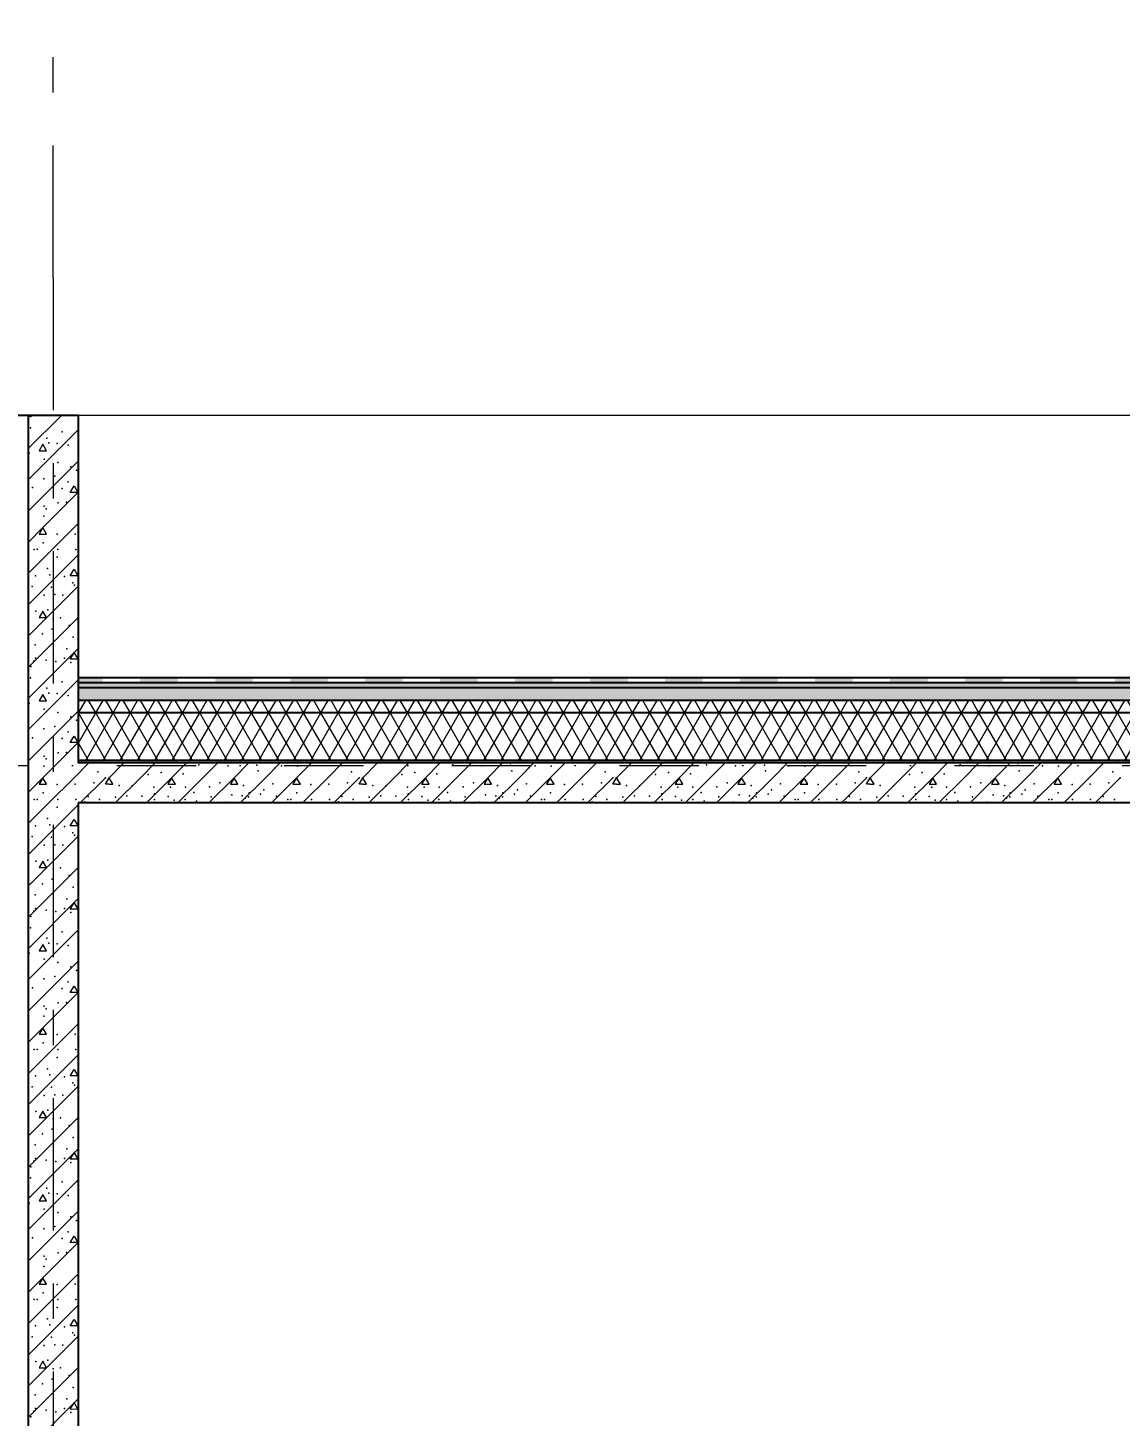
# Model space of a CAD drawing. Header units: millimetres. Extents: x 18162 to 7085488, y 72188 to 247925.
# Drawn here: x 3665227 to 3669598, y 141565 to 147118 of the extents above; entities that cross this region are included whole.
import ezdxf
from ezdxf.enums import TextEntityAlignment as Align

# ---------------------------------------------------------------- set-up
doc = ezdxf.new("R2010")
doc.units = ezdxf.units.MM
doc.header["$MEASUREMENT"] = 0
doc.linetypes.add('Dot & Dashed', pattern=[670.277762, 317.5, -176.388889, 0, -176.388874])
doc.linetypes.add('Double Dashed', pattern=[1093.611073, 529.166651, -211.666656, 141.111112, -211.666656])
doc.layers.add('Structural - Bearing', color=7, linetype='Continuous')
doc.layers.add('Structural - Grid', color=7, linetype='Continuous')
doc.styles.add('GENERATED_STYLE_3', font='', dxfattribs={"width": 0.8})
doc.styles.get('GENERATED_STYLE_3').set_extended_font_data('ISOCPEUR MON')
doc.dimstyles.new('GENERATED_STYLE__7', dxfattribs={"dimtxt": 220.000005, "dimasz": 114, "dimexe": 0.18, "dimexo": 342.629951, "dimgap": 0, "dimtad": 1, "dimdec": 0, "dimzin": 0, "dimdsep": 46, "dimtxsty": 'GENERATED_STYLE_3', "dimblk": 'ARROWHEAD_2', "dimblk1": 'ARROWHEAD_2', "dimblk2": 'ARROWHEAD_2', "dimcen": 0.09, "dimclrd": 13, "dimclre": 13, "dimclrt": 13, "dimadec": 0, "dimazin": 0, "dimtfac": 1, "dimtdec": 4, "dimtmove": 0, "dimatfit": 3, "dimfxl": 1, "dimtolj": 1, "dimtzin": 0, "dimarcsym": 0})
pattern_1 = [(0, (3761974.7, 95118), (0, 779.423), [48.75, -401.25]), (0, (3762199.7, 95507.7), (0, 779.423), [48.75, -401.25]), (60, (3761974.7, 95118), (-675, 389.7114), [48.75, -401.25]), (60, (3762424.7, 95118), (-675, 389.7114), [48.75, -401.25]), (120, (3762023.5, 95118), (675, 389.7114), [48.75, -401.25]), (120, (3762473.5, 95118), (675, 389.7114), [48.75, -401.25]), (0, (3761974.73, 95193), (0, 150), [0, -150, 0, -225]), (45, (3762049.73, 95193), (-106.06602, 106.06602), [0, -112.5, 0, -187.5])]
pattern_2 = [(60, (3761974.73, 95118.007), (-51.961524, 30), []), (120, (3761974.73, 95118.007), (51.961524, 30), [])]

# ---------------------------------------------------------------- blocks, each defined once
blk = doc.blocks.new('*X956', base_point=(3761974.7, 95118))
at = {"layer": 'Structural - Bearing', "color": 7, "linetype": 'Continuous', "lineweight": 9}
for p, q in [((3665229.1, 143935.1), (3665312, 144018)), ((3665229.1, 143810.1), (3665429.1, 144010.1)), ((3665397.6, 143926.1), (3665412.8, 143952.1)), ((3665412.8, 143952.1), (3665427.7, 143926.1)), ((3665229.1, 143685.1), (3665429.1, 143885.1)), ((3665427.7, 143926.1), (3665397.6, 143926.1)), ((3665287.8, 143785.5), (3665272.9, 143759.4)), ((3665302.9, 143759.5), (3665287.8, 143785.5)), ((3665229.1, 143560.1), (3665429.1, 143760.1)), ((3665272.9, 143759.4), (3665302.9, 143759.5)), ((3665229.1, 143435.1), (3665429.1, 143635.1)), ((3665397.6, 143592.8), (3665412.8, 143618.8)), ((3665412.8, 143618.8), (3665427.7, 143592.8)), ((3665427.7, 143592.8), (3665397.6, 143592.8)), ((3665229.1, 143310.1), (3665429.1, 143510.1)), ((3665287.8, 143452.1), (3665272.9, 143426.1)), ((3665302.9, 143426.1), (3665287.8, 143452.1)), ((3665229.1, 143185.1), (3665429.1, 143385.1)), ((3665272.9, 143426.1), (3665302.9, 143426.1)), ((3665397.6, 143259.5), (3665412.8, 143285.5)), ((3665412.8, 143285.5), (3665427.7, 143259.4)), ((3665287.8, 143118.8), (3665429.1, 143260.1)), ((3665427.7, 143259.4), (3665397.6, 143259.5)), ((3665229.1, 142935.1), (3665412.8, 143118.8)), ((3665229.1, 143060.1), (3665287.8, 143118.8)), ((3665287.8, 143118.8), (3665272.9, 143092.8)), ((3665302.9, 143092.8), (3665287.8, 143118.8)), ((3665412.8, 143118.8), (3665429.1, 143135.1)), ((3665272.9, 143092.8), (3665302.9, 143092.8)), ((3665229.1, 142810.1), (3665429.1, 143010.1)), ((3665397.6, 142926.1), (3665412.8, 142952.1)), ((3665412.8, 142952.1), (3665427.7, 142926.1)), ((3665229.1, 142685.1), (3665429.1, 142885.1)), ((3665427.7, 142926.1), (3665397.6, 142926.1)), ((3665287.8, 142785.5), (3665272.9, 142759.4)), ((3665302.9, 142759.5), (3665287.8, 142785.5)), ((3665229.1, 142560.1), (3665429.1, 142760.1)), ((3665272.9, 142759.4), (3665302.9, 142759.5)), ((3665229.1, 142435.1), (3665429.1, 142635.1)), ((3665397.6, 142592.8), (3665412.8, 142618.8)), ((3665412.8, 142618.8), (3665427.7, 142592.8)), ((3665427.7, 142592.8), (3665397.6, 142592.8)), ((3665229.1, 142310.1), (3665429.1, 142510.1)), ((3665287.8, 142452.1), (3665272.9, 142426.1)), ((3665302.9, 142426.1), (3665287.8, 142452.1)), ((3665229.1, 142185.1), (3665429.1, 142385.1)), ((3665272.9, 142426.1), (3665302.9, 142426.1)), ((3665397.6, 142259.5), (3665412.8, 142285.5)), ((3665412.8, 142285.5), (3665427.7, 142259.4)), ((3665287.8, 142118.8), (3665429.1, 142260.1)), ((3665427.7, 142259.4), (3665397.6, 142259.5)), ((3665229.1, 141935), (3665412.8, 142118.8)), ((3665229.1, 142060), (3665287.8, 142118.8)), ((3665287.8, 142118.8), (3665272.9, 142092.7)), ((3665302.9, 142092.8), (3665287.8, 142118.8)), ((3665412.8, 142118.8), (3665429.1, 142135.1)), ((3665272.9, 142092.7), (3665302.9, 142092.8)), ((3665229.1, 141810), (3665429.1, 142010)), ((3665397.6, 141926.1), (3665412.8, 141952.1)), ((3665412.8, 141952.1), (3665427.7, 141926.1)), ((3665229.1, 141685), (3665429.1, 141885)), ((3665427.7, 141926.1), (3665397.6, 141926.1)), ((3665287.8, 141785.4), (3665272.9, 141759.4)), ((3665302.9, 141759.4), (3665287.8, 141785.4)), ((3665229.1, 141560), (3665429.1, 141760)), ((3665272.9, 141759.4), (3665302.9, 141759.4)), ((3665229.1, 141435), (3665429.1, 141635)), ((3665397.6, 141592.8), (3665412.8, 141618.8)), ((3665412.8, 141618.8), (3665427.7, 141592.7)), ((3665427.7, 141592.7), (3665397.6, 141592.8)), ((3665229.1, 141310), (3665429.1, 141510)), ((3665287.8, 141452.1), (3665272.9, 141426.1)), ((3665302.9, 141426.1), (3665287.8, 141452.1)), ((3665229.1, 141185), (3665429.1, 141385)), ((3665272.9, 141426.1), (3665302.9, 141426.1)), ((3665397.6, 141259.4), (3665412.8, 141285.4)), ((3665412.8, 141285.4), (3665427.7, 141259.4)), ((3665287.8, 141118.8), (3665429.1, 141260)), ((3665427.7, 141259.4), (3665397.6, 141259.4)), ((3665229.1, 140935), (3665412.8, 141118.7)), ((3665229.1, 141060), (3665287.8, 141118.7)), ((3665287.8, 141118.8), (3665272.9, 141092.7)), ((3665302.9, 141092.8), (3665287.8, 141118.8)), ((3665412.8, 141118.8), (3665429.1, 141135)), ((3665272.9, 141092.7), (3665302.9, 141092.8)), ((3665337, 140918), (3665429.1, 141010)), ((3665397.6, 140926.1), (3665412.8, 140952.1)), ((3665412.8, 140952.1), (3665427.7, 140926.1)), ((3665427.7, 140926.1), (3665397.6, 140926.1))]:
    blk.add_line(p, q, dxfattribs=at)
for p in [(3665344.5, 144000.5), (3665306.1, 143955.1), (3665315.8, 143930.4), (3665244.8, 143883.1), (3665257.8, 143926.1), (3665322.1, 143881.5), (3665374.1, 143923.1), (3665408, 143898.4), (3665414.8, 143889.3), (3665229.4, 143844.4), (3665293, 143848.5), (3665335.1, 143851), (3665367.7, 143849.4), (3665367.7, 143849.4), (3665259.9, 143784.5), (3665307.6, 143789.6), (3665428.6, 143769.3), (3665325.2, 143713.3), (3665329.5, 143754.9), (3665357.8, 143758.7), (3665393.3, 143727.6), (3665286.5, 143694.5), (3665409.1, 143680.4), (3665256.8, 143650.3), (3665258.7, 143596.2), (3665374.6, 143596.2), (3665383.9, 143634.3), (3665240.2, 143563.2), (3665251, 143584.8), (3665300.9, 143589), (3665339.1, 143583.3), (3665399.7, 143580.2), (3665238.5, 143518.3), (3665365.1, 143502.2), (3665303.1, 143477.2), (3665311.4, 143457.4), (3665345.3, 143455), (3665388.3, 143448), (3665233.1, 143416.8), (3665293.2, 143392.8), (3665348, 143379.9), (3665336.2, 143324.1), (3665399.4, 143362.3), (3665422.5, 143348.4), (3665246.4, 143278.9), (3665291.4, 143314.5), (3665365.4, 143275.8), (3665388.5, 143302), (3665348.5, 143218.1), (3665382.4, 143220.1), (3665291.2, 143164.5), (3665292.7, 143204.7), (3665300.5, 143193.9), (3665289, 143058.1), (3665345, 143092.2), (3665417.2, 143093.4), (3665252.3, 143032), (3665264.4, 143032.2), (3665344.5, 143000.5), (3665347.1, 143032), (3665419.2, 143032), (3665306.1, 142955.1), (3665315.8, 142930.4), (3665244.8, 142883.1), (3665257.8, 142926.1), (3665322.1, 142881.5), (3665374.1, 142923.1), (3665408, 142898.4), (3665414.8, 142889.2), (3665229.4, 142844.4), (3665293, 142848.5), (3665335.1, 142851), (3665367.7, 142849.4), (3665367.7, 142849.4), (3665259.9, 142784.5), (3665307.6, 142789.6), (3665428.6, 142769.3), (3665325.2, 142713.3), (3665329.5, 142754.8), (3665357.8, 142758.7), (3665393.3, 142727.6), (3665286.5, 142694.5), (3665409.1, 142680.4), (3665256.8, 142650.3), (3665258.7, 142596.2), (3665374.6, 142596.2), (3665383.9, 142634.3), (3665240.2, 142563.2), (3665251, 142584.8), (3665300.9, 142589), (3665339.1, 142583.3), (3665399.7, 142580.2), (3665238.5, 142518.3), (3665365.1, 142502.2), (3665303.1, 142477.2), (3665311.4, 142457.4), (3665345.3, 142455), (3665388.3, 142448), (3665233.1, 142416.8), (3665293.2, 142392.8), (3665348, 142379.9), (3665336.2, 142324.1), (3665399.4, 142362.3), (3665422.5, 142348.4), (3665246.4, 142278.8), (3665291.4, 142314.5), (3665365.4, 142275.7), (3665388.5, 142302), (3665348.5, 142218.1), (3665382.4, 142220.1), (3665291.2, 142164.5), (3665292.7, 142204.7), (3665300.5, 142193.8), (3665289, 142058.1), (3665345, 142092.2), (3665417.2, 142093.4), (3665252.3, 142032), (3665264.4, 142032.1), (3665344.5, 142000.4), (3665347.1, 142032), (3665419.2, 142032), (3665306.1, 141955.1), (3665315.8, 141930.4), (3665244.8, 141883), (3665257.8, 141926.1), (3665322.1, 141881.5), (3665374.1, 141923.1), (3665408, 141898.4), (3665414.8, 141889.2), (3665229.4, 141844.4), (3665293, 141848.5), (3665335.1, 141851), (3665367.7, 141849.4), (3665367.7, 141849.4), (3665259.9, 141784.4), (3665307.6, 141789.6), (3665428.6, 141769.2), (3665325.2, 141713.3), (3665329.5, 141754.8), (3665357.8, 141758.7), (3665393.3, 141727.6), (3665286.5, 141694.5), (3665409.1, 141680.3), (3665256.8, 141650.3), (3665383.9, 141634.2), (3665240.2, 141563.2), (3665251, 141584.8), (3665258.7, 141596.2), (3665300.9, 141589), (3665339.1, 141583.2), (3665374.6, 141596.2), (3665399.7, 141580.2), (3665238.5, 141518.3), (3665365.1, 141502.2), (3665303.1, 141477.2), (3665311.4, 141457.4), (3665345.3, 141455), (3665388.3, 141448), (3665233.1, 141416.8), (3665293.2, 141392.7), (3665348, 141379.9), (3665336.2, 141324.1), (3665399.4, 141362.3), (3665422.5, 141348.4), (3665246.4, 141278.8), (3665291.4, 141314.4), (3665365.4, 141275.7), (3665388.5, 141302), (3665348.5, 141218.1), (3665382.4, 141220.1), (3665291.2, 141164.5), (3665292.7, 141204.6), (3665300.5, 141193.8), (3665289, 141058.1), (3665345, 141092.2), (3665417.2, 141093.3), (3665252.3, 141032), (3665264.4, 141032.1), (3665344.5, 141000.4), (3665347.1, 141032), (3665419.2, 141032), (3665306.1, 140955.1), (3665315.8, 140930.4), (3665257.8, 140926.1), (3665374.1, 140923)]:
    blk.add_point(p, dxfattribs=at)
blk = doc.blocks.new('*X963', base_point=(3761974.7, 95118))
at = {"layer": 'Structural - Bearing', "linetype": 'Continuous', "lineweight": 9}
for points in [[(3665429.1, 144188), (3665429.1, 144178), (3665527.2, 144178), (3665527.2, 144188)], [(3665827.2, 144188), (3665677.2, 144188), (3665677.2, 144178), (3665827.2, 144178)], [(3666127.2, 144188), (3665977.2, 144188), (3665977.2, 144178), (3666127.2, 144178)], [(3666427.2, 144188), (3666277.2, 144188), (3666277.2, 144178), (3666427.2, 144178)], [(3666727.2, 144188), (3666577.2, 144188), (3666577.2, 144178), (3666727.2, 144178)], [(3667027.2, 144188), (3666877.2, 144188), (3666877.2, 144178), (3667027.2, 144178)], [(3667327.2, 144188), (3667177.2, 144188), (3667177.2, 144178), (3667327.2, 144178)], [(3667627.2, 144188), (3667477.2, 144188), (3667477.2, 144178), (3667627.2, 144178)], [(3667927.2, 144188), (3667777.2, 144188), (3667777.2, 144178), (3667927.2, 144178)], [(3668227.2, 144188), (3668077.2, 144188), (3668077.2, 144178), (3668227.2, 144178)], [(3668527.2, 144188), (3668377.2, 144188), (3668377.2, 144178), (3668527.2, 144178)], [(3668827.2, 144188), (3668677.2, 144188), (3668677.2, 144178), (3668827.2, 144178)], [(3669127.2, 144188), (3668977.2, 144188), (3668977.2, 144178), (3669127.2, 144178)], [(3669427.2, 144188), (3669277.2, 144188), (3669277.2, 144178), (3669427.2, 144178)], [(3669727.2, 144188), (3669577.2, 144188), (3669577.2, 144178), (3669727.2, 144178)], [(3670027.2, 144188), (3669877.2, 144188), (3669877.2, 144178), (3670027.2, 144178)], [(3670327.2, 144188), (3670177.2, 144188), (3670177.2, 144178), (3670327.2, 144178)], [(3670627.2, 144188), (3670477.2, 144188), (3670477.2, 144178), (3670627.2, 144178)], [(3670927.2, 144188), (3670777.2, 144188), (3670777.2, 144178), (3670927.2, 144178)], [(3671227.2, 144188), (3671077.2, 144188), (3671077.2, 144178), (3671227.2, 144178)], [(3671527.2, 144188), (3671377.2, 144188), (3671377.2, 144178), (3671527.2, 144178)], [(3671827.2, 144188), (3671677.2, 144188), (3671677.2, 144178), (3671827.2, 144178)], [(3672127.2, 144188), (3671977.2, 144188), (3671977.2, 144178), (3672127.2, 144178)], [(3672427.2, 144188), (3672277.2, 144188), (3672277.2, 144178), (3672427.2, 144178)], [(3672727.2, 144188), (3672577.2, 144188), (3672577.2, 144178), (3672727.2, 144178)], [(3673027.2, 144188), (3672877.2, 144188), (3672877.2, 144178), (3673027.2, 144178)], [(3673327.2, 144188), (3673177.2, 144188), (3673177.2, 144178), (3673327.2, 144178)], [(3673627.2, 144188), (3673477.2, 144188), (3673477.2, 144178), (3673627.2, 144178)], [(3673927.2, 144188), (3673777.2, 144188), (3673777.2, 144178), (3673927.2, 144178)], [(3674227.2, 144188), (3674077.2, 144188), (3674077.2, 144178), (3674227.2, 144178)], [(3674527.2, 144188), (3674377.2, 144188), (3674377.2, 144178), (3674527.2, 144178)], [(3674827.2, 144188), (3674677.2, 144188), (3674677.2, 144178), (3674827.2, 144178)], [(3675127.2, 144188), (3674977.2, 144188), (3674977.2, 144178), (3675127.2, 144178)], [(3675427.2, 144188), (3675277.2, 144188), (3675277.2, 144178), (3675427.2, 144178)], [(3675727.2, 144188), (3675577.2, 144188), (3675577.2, 144178), (3675727.2, 144178)], [(3676027.2, 144188), (3675877.2, 144188), (3675877.2, 144178), (3676027.2, 144178)], [(3676327.2, 144188), (3676177.2, 144188), (3676177.2, 144178), (3676327.2, 144178)], [(3676627.2, 144188), (3676477.2, 144188), (3676477.2, 144178), (3676627.2, 144178)], [(3676927.2, 144188), (3676777.2, 144188), (3676777.2, 144178), (3676927.2, 144178)], [(3677227.2, 144188), (3677077.2, 144188), (3677077.2, 144178), (3677227.2, 144178)], [(3677527.2, 144188), (3677377.2, 144188), (3677377.2, 144178), (3677527.2, 144178)]]:
    blk.add_hatch(color=7, dxfattribs=at).paths.add_polyline_path(points)
blk = doc.blocks.new('*X965', base_point=(3761974.7, 95118))
at = {"layer": 'Structural - Bearing', "linetype": 'Continuous', "lineweight": 9}
for points in [[(3665527.2, 144518), (3665429.1, 144518), (3665429.1, 144498), (3665527.2, 144498)], [(3665827.2, 144518), (3665677.2, 144518), (3665677.2, 144498), (3665827.2, 144498)], [(3666127.2, 144518), (3665977.2, 144518), (3665977.2, 144498), (3666127.2, 144498)], [(3666427.2, 144518), (3666277.2, 144518), (3666277.2, 144498), (3666427.2, 144498)], [(3666727.2, 144518), (3666577.2, 144518), (3666577.2, 144498), (3666727.2, 144498)], [(3667027.2, 144518), (3666877.2, 144518), (3666877.2, 144498), (3667027.2, 144498)], [(3667327.2, 144518), (3667177.2, 144518), (3667177.2, 144498), (3667327.2, 144498)], [(3667627.2, 144518), (3667477.2, 144518), (3667477.2, 144498), (3667627.2, 144498)], [(3667927.2, 144518), (3667777.2, 144518), (3667777.2, 144498), (3667927.2, 144498)], [(3668227.2, 144518), (3668077.2, 144518), (3668077.2, 144498), (3668227.2, 144498)], [(3668527.2, 144518), (3668377.2, 144518), (3668377.2, 144498), (3668527.2, 144498)], [(3668827.2, 144518), (3668677.2, 144518), (3668677.2, 144498), (3668827.2, 144498)], [(3669127.2, 144518), (3668977.2, 144518), (3668977.2, 144498), (3669127.2, 144498)], [(3669427.2, 144518), (3669277.2, 144518), (3669277.2, 144498), (3669427.2, 144498)], [(3669727.2, 144518), (3669577.2, 144518), (3669577.2, 144498), (3669727.2, 144498)], [(3670027.2, 144518), (3669877.2, 144518), (3669877.2, 144498), (3670027.2, 144498)], [(3670327.2, 144518), (3670177.2, 144518), (3670177.2, 144498), (3670327.2, 144498)], [(3670627.2, 144518), (3670477.2, 144518), (3670477.2, 144498), (3670627.2, 144498)], [(3670927.2, 144518), (3670777.2, 144518), (3670777.2, 144498), (3670927.2, 144498)], [(3671227.2, 144518), (3671077.2, 144518), (3671077.2, 144498), (3671227.2, 144498)], [(3671527.2, 144518), (3671377.2, 144518), (3671377.2, 144498), (3671527.2, 144498)], [(3671827.2, 144518), (3671677.2, 144518), (3671677.2, 144498), (3671827.2, 144498)], [(3672127.2, 144518), (3671977.2, 144518), (3671977.2, 144498), (3672127.2, 144498)], [(3672427.2, 144518), (3672277.2, 144518), (3672277.2, 144498), (3672427.2, 144498)], [(3672727.2, 144518), (3672577.2, 144518), (3672577.2, 144498), (3672727.2, 144498)], [(3673027.2, 144518), (3672877.2, 144518), (3672877.2, 144498), (3673027.2, 144498)], [(3673327.2, 144518), (3673177.2, 144518), (3673177.2, 144498), (3673327.2, 144498)], [(3673627.2, 144518), (3673477.2, 144518), (3673477.2, 144498), (3673627.2, 144498)], [(3673927.2, 144518), (3673777.2, 144518), (3673777.2, 144498), (3673927.2, 144498)], [(3674227.2, 144518), (3674077.2, 144518), (3674077.2, 144498), (3674227.2, 144498)], [(3674527.2, 144518), (3674377.2, 144518), (3674377.2, 144498), (3674527.2, 144498)], [(3674827.2, 144518), (3674677.2, 144518), (3674677.2, 144498), (3674827.2, 144498)], [(3675127.2, 144518), (3674977.2, 144518), (3674977.2, 144498), (3675127.2, 144498)], [(3675427.2, 144518), (3675277.2, 144518), (3675277.2, 144498), (3675427.2, 144498)], [(3675727.2, 144518), (3675577.2, 144518), (3675577.2, 144498), (3675727.2, 144498)], [(3676027.2, 144518), (3675877.2, 144518), (3675877.2, 144498), (3676027.2, 144498)], [(3676327.2, 144518), (3676177.2, 144518), (3676177.2, 144498), (3676327.2, 144498)], [(3676627.2, 144518), (3676477.2, 144518), (3676477.2, 144498), (3676627.2, 144498)], [(3676927.2, 144518), (3676777.2, 144518), (3676777.2, 144498), (3676927.2, 144498)], [(3677227.2, 144518), (3677077.2, 144518), (3677077.2, 144498), (3677227.2, 144498)], [(3677527.2, 144518), (3677377.2, 144518), (3677377.2, 144498), (3677527.2, 144498)]]:
    blk.add_hatch(color=7, dxfattribs=at).paths.add_polyline_path(points)
blk = doc.blocks.new('*X967', base_point=(3761974.7, 95118))
at = {"layer": 'Structural - Bearing', "color": 7, "linetype": 'Continuous', "lineweight": 9}
for p, q in [((3665287.8, 144118.8), (3665347, 144178)), ((3665412.8, 144118.8), (3665472, 144178)), ((3665552.9, 144118.8), (3665612.1, 144178)), ((3665677.9, 144118.8), (3665737.1, 144178)), ((3665802.9, 144118.8), (3665862.1, 144178)), ((3665927.9, 144118.8), (3665987.1, 144178)), ((3666052.9, 144118.8), (3666112.1, 144178)), ((3666177.9, 144118.8), (3666237.1, 144178)), ((3666302.9, 144118.8), (3666362.1, 144178)), ((3666427.9, 144118.8), (3666487.1, 144178)), ((3666568, 144118.8), (3666627.2, 144178)), ((3666693, 144118.8), (3666752.2, 144178)), ((3666818, 144118.8), (3666877.2, 144178)), ((3666943, 144118.8), (3667002.2, 144178)), ((3667068, 144118.8), (3667127.2, 144178)), ((3667193, 144118.8), (3667252.2, 144178)), ((3667318, 144118.8), (3667377.2, 144178)), ((3667443, 144118.8), (3667502.2, 144178)), ((3667583.1, 144118.8), (3667642.3, 144178)), ((3667708.1, 144118.8), (3667767.3, 144178)), ((3667833.1, 144118.8), (3667892.3, 144178)), ((3667958.1, 144118.8), (3668017.3, 144178)), ((3668083.1, 144118.8), (3668142.3, 144178)), ((3668208.1, 144118.8), (3668267.3, 144178)), ((3668333.1, 144118.8), (3668392.3, 144178)), ((3668458.1, 144118.8), (3668517.3, 144178)), ((3668598.3, 144118.8), (3668657.5, 144178)), ((3668723.3, 144118.8), (3668782.5, 144178)), ((3668848.3, 144118.8), (3668907.5, 144178)), ((3668973.3, 144118.8), (3669032.5, 144178)), ((3669098.3, 144118.8), (3669157.5, 144178)), ((3669223.3, 144118.8), (3669282.5, 144178)), ((3669348.3, 144118.8), (3669407.5, 144178)), ((3669473.3, 144118.8), (3669532.5, 144178)), ((3665229.1, 144060.1), (3665287.8, 144118.8)), ((3665287.8, 144118.8), (3665272.9, 144092.8)), ((3665302.9, 144092.8), (3665287.8, 144118.8)), ((3665312, 144018), (3665412.8, 144118.8)), ((3665437, 144018), (3665537.8, 144118.8)), ((3665537.8, 144092.8), (3665552.9, 144118.8)), ((3665568, 144092.8), (3665552.9, 144118.8)), ((3665577.1, 144018), (3665677.9, 144118.8)), ((3665702.1, 144018), (3665802.9, 144118.8)), ((3665802.9, 144118.8), (3665788, 144092.8)), ((3665818, 144092.8), (3665802.9, 144118.8)), ((3665827.1, 144018), (3665927.9, 144118.8)), ((3665952.1, 144018), (3666052.9, 144118.8)), ((3666052.9, 144118.8), (3666038, 144092.8)), ((3666068, 144092.8), (3666052.9, 144118.8)), ((3666077.1, 144018), (3666177.9, 144118.8)), ((3666202.1, 144018), (3666302.9, 144118.8)), ((3666302.9, 144118.8), (3666288, 144092.8)), ((3666318, 144092.8), (3666302.9, 144118.8)), ((3666327.1, 144018), (3666427.9, 144118.8)), ((3666452.1, 144018), (3666552.9, 144118.8)), ((3666552.9, 144092.8), (3666568, 144118.8)), ((3666583.1, 144092.8), (3666568, 144118.8)), ((3666592.2, 144018), (3666693, 144118.8)), ((3666717.2, 144018), (3666818, 144118.8)), ((3666818, 144118.8), (3666803.1, 144092.8)), ((3666833.1, 144092.8), (3666818, 144118.8)), ((3666842.2, 144018), (3666943, 144118.8)), ((3666967.2, 144018), (3667068, 144118.8)), ((3667068, 144118.8), (3667053.1, 144092.8)), ((3667083.1, 144092.8), (3667068, 144118.8)), ((3667092.2, 144018), (3667193, 144118.8)), ((3667217.2, 144018), (3667318, 144118.8)), ((3667318, 144118.8), (3667303.1, 144092.8)), ((3667333.1, 144092.8), (3667318, 144118.8)), ((3667342.2, 144018), (3667443, 144118.8)), ((3667467.2, 144018), (3667568, 144118.8)), ((3667568, 144092.8), (3667583.1, 144118.8)), ((3667598.3, 144092.8), (3667583.1, 144118.8)), ((3667607.4, 144018), (3667708.1, 144118.8)), ((3667732.4, 144018), (3667833.1, 144118.8)), ((3667833.1, 144118.8), (3667818.2, 144092.8)), ((3667848.3, 144092.8), (3667833.1, 144118.8)), ((3667857.4, 144018), (3667958.1, 144118.8)), ((3667982.4, 144018), (3668083.1, 144118.8)), ((3668083.1, 144118.8), (3668068.2, 144092.8)), ((3668098.3, 144092.8), (3668083.1, 144118.8)), ((3668107.4, 144018), (3668208.1, 144118.8)), ((3668232.4, 144018), (3668333.1, 144118.8)), ((3668333.1, 144118.8), (3668318.2, 144092.8)), ((3668348.3, 144092.8), (3668333.1, 144118.8)), ((3668357.4, 144018), (3668458.1, 144118.8)), ((3668482.4, 144018), (3668583.1, 144118.8)), ((3668583.1, 144092.8), (3668598.3, 144118.8)), ((3668613.4, 144092.8), (3668598.3, 144118.8)), ((3668622.5, 144018), (3668723.3, 144118.8)), ((3668747.5, 144018), (3668848.3, 144118.8)), ((3668848.3, 144118.8), (3668833.4, 144092.8)), ((3668863.4, 144092.8), (3668848.3, 144118.8)), ((3668872.5, 144018), (3668973.3, 144118.8)), ((3668997.5, 144018), (3669098.3, 144118.8)), ((3669098.3, 144118.8), (3669083.4, 144092.8)), ((3669113.4, 144092.8), (3669098.3, 144118.8)), ((3669122.5, 144018), (3669223.3, 144118.8)), ((3669247.5, 144018), (3669348.3, 144118.8)), ((3669348.3, 144118.8), (3669333.4, 144092.8)), ((3669363.4, 144092.8), (3669348.3, 144118.8)), ((3669372.5, 144018), (3669473.3, 144118.8)), ((3669497.5, 144018), (3669598.3, 144118.8)), ((3665272.9, 144092.8), (3665302.9, 144092.8)), ((3665552.9, 144092.8), (3665537.8, 144092.8)), ((3665552.9, 144092.8), (3665568, 144092.8)), ((3665788, 144092.8), (3665818, 144092.8)), ((3666038, 144092.8), (3666068, 144092.8)), ((3666288, 144092.8), (3666318, 144092.8)), ((3666568, 144092.8), (3666552.9, 144092.8)), ((3666568, 144092.8), (3666583.1, 144092.8)), ((3666803.1, 144092.8), (3666833.1, 144092.8)), ((3667053.1, 144092.8), (3667083.1, 144092.8)), ((3667303.1, 144092.8), (3667333.1, 144092.8)), ((3667583.1, 144092.8), (3667568, 144092.8)), ((3667583.1, 144092.8), (3667598.3, 144092.8)), ((3667818.2, 144092.8), (3667848.3, 144092.8)), ((3668068.2, 144092.8), (3668098.3, 144092.8)), ((3668318.2, 144092.8), (3668348.3, 144092.8)), ((3668598.3, 144092.8), (3668583.1, 144092.8)), ((3668598.3, 144092.8), (3668613.4, 144092.8)), ((3668833.4, 144092.8), (3668863.4, 144092.8)), ((3669083.4, 144092.8), (3669113.4, 144092.8)), ((3669333.4, 144092.8), (3669363.4, 144092.8))]:
    blk.add_line(p, q, dxfattribs=at)
for p in [(3665291.2, 144164.5), (3665912.3, 144170.7), (3666028.9, 144166), (3666144, 144169.2), (3666216.6, 144158.9), (3666242, 144166.8), (3666306.3, 144164.5), (3666927.4, 144170.7), (3667044, 144166), (3667159.2, 144169.2), (3667231.7, 144158.9), (3667257.1, 144166.8), (3667321.4, 144164.5), (3667942.5, 144170.7), (3668059.1, 144166), (3668174.3, 144169.2), (3668246.8, 144158.9), (3668272.3, 144166.8), (3668336.6, 144164.5), (3668957.6, 144170.7), (3669074.2, 144166), (3669189.4, 144169.2), (3669261.9, 144158.9), (3669287.4, 144166.8), (3669351.7, 144164.5), (3665492.1, 144097.9), (3665507.6, 144142.3), (3665537.8, 144118.8), (3665537.8, 144118.8), (3665537.8, 144118.8), (3665552.9, 144118.8), (3665552.9, 144118.8), (3665552.9, 144118.8), (3665709.3, 144131.3), (3665760.8, 144139), (3665848.4, 144133.8), (3665995.7, 144098.7), (3666148.7, 144146), (3666507.2, 144097.9), (3666522.8, 144142.3), (3666552.9, 144118.8), (3666552.9, 144118.8), (3666552.9, 144118.8), (3666568, 144118.8), (3666568, 144118.8), (3666568, 144118.8), (3666724.4, 144131.3), (3666775.9, 144139), (3666863.5, 144133.8), (3667010.8, 144098.7), (3667163.8, 144146), (3667522.3, 144097.9), (3667537.9, 144142.3), (3667568, 144118.8), (3667568, 144118.8), (3667568, 144118.8), (3667583.1, 144118.8), (3667583.1, 144118.8), (3667583.1, 144118.8), (3667739.5, 144131.3), (3667791, 144139), (3667878.6, 144133.8), (3668025.9, 144098.7), (3668178.9, 144146), (3668537.4, 144097.9), (3668553, 144142.3), (3668583.1, 144118.8), (3668583.1, 144118.8), (3668583.1, 144118.8), (3668598.3, 144118.8), (3668598.3, 144118.8), (3668598.3, 144118.8), (3668754.7, 144131.3), (3668806.2, 144139), (3668893.7, 144133.8), (3669041, 144098.7), (3669194.1, 144146), (3669552.6, 144097.9), (3669568.1, 144142.3), (3669598.3, 144118.8), (3669598.3, 144118.8), (3665289, 144058.1), (3665345, 144092.2), (3665417.2, 144093.4), (3665469.4, 144044.3), (3665578.5, 144041.6), (3665592.5, 144087.1), (3665624.3, 144046.8), (3665645.1, 144086), (3665684.3, 144044.9), (3665731.6, 144080.7), (3665734.5, 144054.6), (3665788.7, 144043.7), (3665798.6, 144080.7), (3665857.8, 144080.7), (3665891.3, 144060.1), (3665954.4, 144082), (3665961.7, 144041.7), (3666043.9, 144050.3), (3666085.3, 144046.9), (3666090.9, 144087.1), (3666111.1, 144041.7), (3666113.1, 144057.7), (3666159.1, 144053.6), (3666172, 144070.4), (3666208.1, 144094.8), (3666223.1, 144045.5), (3666304.1, 144058.1), (3666360.1, 144092.2), (3666432.3, 144093.4), (3666484.5, 144044.3), (3666593.7, 144041.6), (3666607.6, 144087.1), (3666639.4, 144046.8), (3666660.2, 144086), (3666699.4, 144044.9), (3666746.7, 144080.7), (3666749.7, 144054.6), (3666803.8, 144043.7), (3666813.7, 144080.7), (3666872.9, 144080.7), (3666906.4, 144060.1), (3666969.5, 144082), (3666976.8, 144041.7), (3667059, 144050.3), (3667100.5, 144046.9), (3667106.1, 144087.1), (3667126.2, 144041.7), (3667128.3, 144057.7), (3667174.3, 144053.6), (3667187.1, 144070.4), (3667223.3, 144094.8), (3667238.2, 144045.5), (3667319.2, 144058.1), (3667375.2, 144092.2), (3667447.4, 144093.4), (3667499.6, 144044.3), (3667608.8, 144041.6), (3667622.8, 144087.1), (3667654.5, 144046.8), (3667675.4, 144086), (3667714.5, 144044.9), (3667761.9, 144080.7), (3667764.8, 144054.6), (3667818.9, 144043.7), (3667828.8, 144080.7), (3667888.1, 144080.7), (3667921.5, 144060.1), (3667984.6, 144082), (3667991.9, 144041.7), (3668074.2, 144050.3), (3668115.6, 144046.9), (3668121.2, 144087.1), (3668141.3, 144041.7), (3668143.4, 144057.7), (3668189.4, 144053.6), (3668202.3, 144070.4), (3668238.4, 144094.8), (3668253.4, 144045.5), (3668334.4, 144058.1), (3668390.3, 144092.2), (3668462.5, 144093.4), (3668514.8, 144044.3), (3668623.9, 144041.6), (3668637.9, 144087.1), (3668669.7, 144046.8), (3668690.5, 144086), (3668729.6, 144044.9), (3668777, 144080.7), (3668779.9, 144054.6), (3668834.1, 144043.7), (3668843.9, 144080.7), (3668903.2, 144080.7), (3668936.7, 144060.1), (3668999.8, 144082), (3669007.1, 144041.7), (3669089.3, 144050.3), (3669130.7, 144046.9), (3669136.3, 144087.1), (3669156.4, 144041.7), (3669158.5, 144057.7), (3669204.5, 144053.6), (3669217.4, 144070.4), (3669253.5, 144094.8), (3669268.5, 144045.5), (3669349.5, 144058.1), (3669405.5, 144092.2), (3669477.7, 144093.4), (3669529.9, 144044.3), (3665252.3, 144032), (3665264.4, 144032.2), (3665347.1, 144032), (3665419.2, 144032), (3665455, 144022.2), (3665514.2, 144032), (3665735, 144032), (3665812.4, 144028.8), (3665857.4, 144032), (3665902.9, 144025.3), (3666020.2, 144020.5), (3666097.7, 144037.6), (3666267.5, 144032), (3666279.5, 144032.2), (3666362.2, 144032), (3666434.3, 144032), (3666470.1, 144022.2), (3666529.3, 144032), (3666750.2, 144032), (3666827.6, 144028.8), (3666872.5, 144032), (3666918, 144025.3), (3667035.3, 144020.5), (3667112.8, 144037.6), (3667282.6, 144032), (3667294.6, 144032.2), (3667377.3, 144032), (3667449.4, 144032), (3667485.2, 144022.2), (3667544.4, 144032), (3667765.3, 144032), (3667842.7, 144028.8), (3667887.6, 144032), (3667933.1, 144025.3), (3668050.4, 144020.5), (3668127.9, 144037.6), (3668297.7, 144032), (3668309.7, 144032.2), (3668392.4, 144032), (3668464.5, 144032), (3668500.4, 144022.2), (3668559.6, 144032), (3668780.4, 144032), (3668857.8, 144028.8), (3668902.8, 144032), (3668948.3, 144025.3), (3669065.6, 144020.5), (3669143.1, 144037.6), (3669312.8, 144032), (3669324.9, 144032.2), (3669407.6, 144032), (3669479.7, 144032), (3669515.5, 144022.2), (3669574.7, 144032)]:
    blk.add_point(p, dxfattribs=at)
blk = doc.blocks.new('*X969', base_point=(3761974.7, 95118))
at = {"layer": 'Structural - Bearing', "color": 7, "linetype": 'Continuous', "lineweight": 9}
for p, q in [((3665229.1, 145560.1), (3665236.9, 145568)), ((3665229.1, 145435.1), (3665361.9, 145568)), ((3665229.1, 145310.1), (3665429.1, 145510.1)), ((3665287.8, 145452.2), (3665272.9, 145426.1)), ((3665302.9, 145426.2), (3665287.8, 145452.2)), ((3665229.1, 145185.1), (3665429.1, 145385.1)), ((3665272.9, 145426.1), (3665302.9, 145426.2)), ((3665397.6, 145259.5), (3665412.8, 145285.5)), ((3665412.8, 145285.5), (3665427.7, 145259.5)), ((3665287.8, 145118.8), (3665429.1, 145260.1)), ((3665427.7, 145259.5), (3665397.6, 145259.5)), ((3665229.1, 144935.1), (3665412.8, 145118.8)), ((3665229.1, 145060.1), (3665287.8, 145118.8)), ((3665287.8, 145118.8), (3665272.9, 145092.8)), ((3665302.9, 145092.8), (3665287.8, 145118.8)), ((3665412.8, 145118.8), (3665429.1, 145135.1)), ((3665272.9, 145092.8), (3665302.9, 145092.8)), ((3665229.1, 144810.1), (3665429.1, 145010.1)), ((3665397.6, 144926.2), (3665412.8, 144952.2)), ((3665412.8, 144952.2), (3665427.7, 144926.1)), ((3665229.1, 144685.1), (3665429.1, 144885.1)), ((3665427.7, 144926.1), (3665397.6, 144926.2)), ((3665287.8, 144785.5), (3665272.9, 144759.5)), ((3665302.9, 144759.5), (3665287.8, 144785.5)), ((3665229.1, 144560.1), (3665429.1, 144760.1)), ((3665272.9, 144759.5), (3665302.9, 144759.5)), ((3665229.1, 144435.1), (3665429.1, 144635.1)), ((3665397.6, 144592.8), (3665412.8, 144618.8)), ((3665412.8, 144618.8), (3665427.7, 144592.8)), ((3665427.7, 144592.8), (3665397.6, 144592.8)), ((3665229.1, 144310.1), (3665429.1, 144510.1)), ((3665287.8, 144452.2), (3665272.9, 144426.1)), ((3665302.9, 144426.2), (3665287.8, 144452.2)), ((3665229.1, 144185.1), (3665429.1, 144385.1)), ((3665272.9, 144426.1), (3665302.9, 144426.2)), ((3665397.6, 144259.5), (3665412.8, 144285.5)), ((3665412.8, 144285.5), (3665427.7, 144259.5)), ((3665347, 144178), (3665429.1, 144260.1)), ((3665427.7, 144259.5), (3665397.6, 144259.5))]:
    blk.add_line(p, q, dxfattribs=at)
for p in [(3665240.2, 145563.2), (3665238.5, 145518.4), (3665365.1, 145502.3), (3665303.1, 145477.2), (3665311.4, 145457.4), (3665345.3, 145455.1), (3665388.3, 145448.1), (3665233.1, 145416.8), (3665293.2, 145392.8), (3665348, 145379.9), (3665336.2, 145324.1), (3665399.4, 145362.3), (3665422.5, 145348.4), (3665246.4, 145278.9), (3665291.4, 145314.5), (3665365.4, 145275.8), (3665388.5, 145302.1), (3665348.5, 145218.2), (3665382.4, 145220.2), (3665291.2, 145164.5), (3665292.7, 145204.7), (3665300.5, 145193.9), (3665289, 145058.2), (3665345, 145092.2), (3665417.2, 145093.4), (3665252.3, 145032.1), (3665264.4, 145032.2), (3665344.5, 145000.5), (3665347.1, 145032.1), (3665419.2, 145032.1), (3665306.1, 144955.1), (3665315.8, 144930.4), (3665244.8, 144883.1), (3665257.8, 144926.1), (3665322.1, 144881.5), (3665374.1, 144923.1), (3665408, 144898.5), (3665414.8, 144889.3), (3665229.4, 144844.5), (3665293, 144848.5), (3665335.1, 144851), (3665367.7, 144849.4), (3665367.7, 144849.4), (3665259.9, 144784.5), (3665307.6, 144789.6), (3665428.6, 144769.3), (3665325.2, 144713.3), (3665329.5, 144754.9), (3665357.8, 144758.7), (3665393.3, 144727.6), (3665286.5, 144694.6), (3665409.1, 144680.4), (3665256.8, 144650.3), (3665258.7, 144596.3), (3665374.6, 144596.3), (3665383.9, 144634.3), (3665240.2, 144563.2), (3665251, 144584.8), (3665300.9, 144589), (3665339.1, 144583.3), (3665399.7, 144580.2), (3665238.5, 144518.4), (3665365.1, 144502.3), (3665303.1, 144477.2), (3665311.4, 144457.4), (3665345.3, 144455), (3665388.3, 144448), (3665233.1, 144416.8), (3665293.2, 144392.8), (3665348, 144379.9), (3665336.2, 144324.1), (3665399.4, 144362.3), (3665422.5, 144348.4), (3665246.4, 144278.9), (3665291.4, 144314.5), (3665365.4, 144275.8), (3665388.5, 144302.1), (3665348.5, 144218.1), (3665382.4, 144220.1), (3665292.7, 144204.7), (3665300.5, 144193.9)]:
    blk.add_point(p, dxfattribs=at)
blk = doc.blocks.new('Standard grid marker[358]_3', base_point=(3665329.1, 147118))
at = {"layer": 'Structural - Grid', "color": 13, "linetype": 'Double Dashed', "lineweight": 13}
for q in [(3665329.1, 147118), (3665329.1, 88118)]:
    blk.add_line((3665329.1, 146118), q, dxfattribs=at)
at = {"layer": 'Structural - Grid', "color": 13, "lineweight": 13, "style": 'GENERATED_STYLE_3'}
blk.add_attdef('AC_MarkerText_1', text='', height=250, rotation=360, dxfattribs=at).set_placement((3665329.1, 86943), align=Align.TOP_CENTER)
blk = doc.blocks.new('*D1238', base_point=(3761974.7, 95118))
at = {"color": 12, "linetype": 'Continuous', "lineweight": 35}
for p, q in [((3662054.5, 145524.7), (3661904.5, 145611.3)), ((3661904.5, 140961.3), (3662054.5, 140874.7))]:
    blk.add_line(p, q, dxfattribs=at)
at = {"color": 13, "linetype": 'Continuous', "lineweight": 13}
for p, q in [((3661979.5, 145568), (3661979.5, 145641.4)), ((3664636.4, 145568), (3661867, 145568)), ((3661979.5, 140918), (3661979.5, 145568)), ((3665086.4, 140918), (3661867, 140918))]:
    blk.add_line(p, q, dxfattribs=at)
at = {"color": 13, "lineweight": 13, "insert": (3662043.3, 142957.6), "char_height": 220, "attachment_point": 7, "rotation": 90, "style": 'GENERATED_STYLE_3'}
blk.add_mtext('\\A1;{\\pql;\\fISOCPEUR MON|b0|i0|c0|p0;\\W0.800000;4,650}', dxfattribs=at)
blk = doc.blocks.new('ARROWHEAD_2')
at = {"color": 0, "linetype": 'Continuous', "lineweight": 0}
for p, q in [((-0.378, -0.655), (0.378, 0.655)), ((0, 0), (-1, 0))]:
    blk.add_line(p, q, dxfattribs=at)

msp = doc.modelspace()

# ---------------------------------------------------------------- hatches: boundary and pattern name
at = {"layer": 'Structural - Bearing', "linetype": 'Continuous', "lineweight": 9}
h = msp.add_hatch(dxfattribs=at)
h.set_pattern_fill('Lightweight_Concrete_0003', style=0, pattern_type=2)
h.set_pattern_definition(pattern_1)
h.paths.add_polyline_path([(3677659.1, 144498), (3665429.1, 144498), (3665429.1, 144478), (3677659.1, 144478)])
h = msp.add_hatch(dxfattribs=at)
h.set_pattern_fill('Lightweight_Concrete_0003', style=0, pattern_type=2)
h.set_pattern_definition(pattern_1)
h.paths.add_polyline_path([(3677659.1, 144478), (3665429.1, 144478), (3665429.1, 144428), (3677659.1, 144428)])
h = msp.add_hatch(dxfattribs=at)
h.set_pattern_fill('Batt_Insulation_0003', style=0, pattern_type=2)
h.set_pattern_definition(pattern_2)
h.paths.add_polyline_path([(3677659.1, 144428), (3665429.1, 144428), (3665429.1, 144378), (3677659.1, 144378)])
h = msp.add_hatch(dxfattribs=at)
h.set_pattern_fill('Batt_Insulation_0003', style=0, pattern_type=2)
h.set_pattern_definition(pattern_2)
h.paths.add_polyline_path([(3677659.1, 144378), (3665429.1, 144378), (3665429.1, 144188), (3677659.1, 144188)])

# ---------------------------------------------------------------- linework, layer by layer
at = {"color": 8, "linetype": 'Dot & Dashed', "lineweight": 13}
msp.add_line((3658879.3, 144168), (3689916.5, 144168), dxfattribs=at)
at = {"layer": 'Structural - Bearing', "color": 7, "linetype": 'Continuous', "lineweight": 9}
msp.add_line((3670659.1, 145568), (3665429.1, 145568), dxfattribs=at)
at = {"layer": 'Structural - Bearing', "color": 7, "linetype": 'Continuous', "lineweight": 25}
for p, q in [((3665429.1, 145568), (3665429.1, 144518)), ((3677659.1, 144518), (3665429.1, 144518)), ((3677659.1, 144498), (3665429.1, 144498)), ((3677659.1, 144478), (3665429.1, 144478)), ((3677659.1, 144428), (3665429.1, 144428)), ((3677659.1, 144378), (3665429.1, 144378)), ((3677659.1, 144188), (3665429.1, 144188)), ((3665429.1, 144018), (3665429.1, 140918)), ((3670729.1, 144018), (3665429.1, 144018))]:
    msp.add_line(p, q, dxfattribs=at)
at = {"layer": 'Structural - Bearing', "color": 7, "linetype": 'Continuous', "lineweight": 25, "flags": 128}
for points in [[(3665429.1, 145568), (3665229.1, 145568), (3665079.1, 145568), (3665029.1, 145568), (3664979.1, 145568)], [(3665229.1, 145568), (3665229.1, 144178), (3665229.1, 144068)], [(3665429.1, 144518), (3665429.1, 144498), (3665429.1, 144478), (3665429.1, 144428), (3665429.1, 144378), (3665429.1, 144188), (3665429.1, 144178)], [(3683229.1, 144178), (3679019.1, 144178), (3677679.1, 144178), (3677659.1, 144178), (3665429.1, 144178)], [(3665229.1, 144068), (3665229.1, 144018), (3665229.1, 140918)]]:
    msp.add_lwpolyline(points, dxfattribs=at)

# ---------------------------------------------------------------- block references
at = {"layer": 'Structural - Bearing', "lineweight": 0}
for name in ['*X969', '*X965', '*X967', '*X963', '*X956']:
    msp.add_blockref(name, (3761974.7, 95118), dxfattribs=at)
at = {"layer": 'Structural - Grid', "color": 13, "linetype": 'Continuous', "lineweight": 13}
msp.add_blockref('Standard grid marker[358]_3', (3665329.1, 147118), dxfattribs=at)

# ---------------------------------------------------------------- dimensions: what is measured, and where the dimension line sits
at = {"color": 13, "linetype": 'Continuous', "lineweight": 13}
dim = msp.add_linear_dim(base=(3661979.5, 145568), p1=(3665429.1, 140918), p2=(3664979.1, 145568), angle=90, dimstyle='GENERATED_STYLE__7', dxfattribs=at)
dim.commit()
dim.dimension.update_dxf_attribs({"geometry": '*D1238', "text_midpoint": (3661825.5, 143326.1), "dimtype": 160, "text_rotation": 90})

doc.saveas('drawing.dxf')
